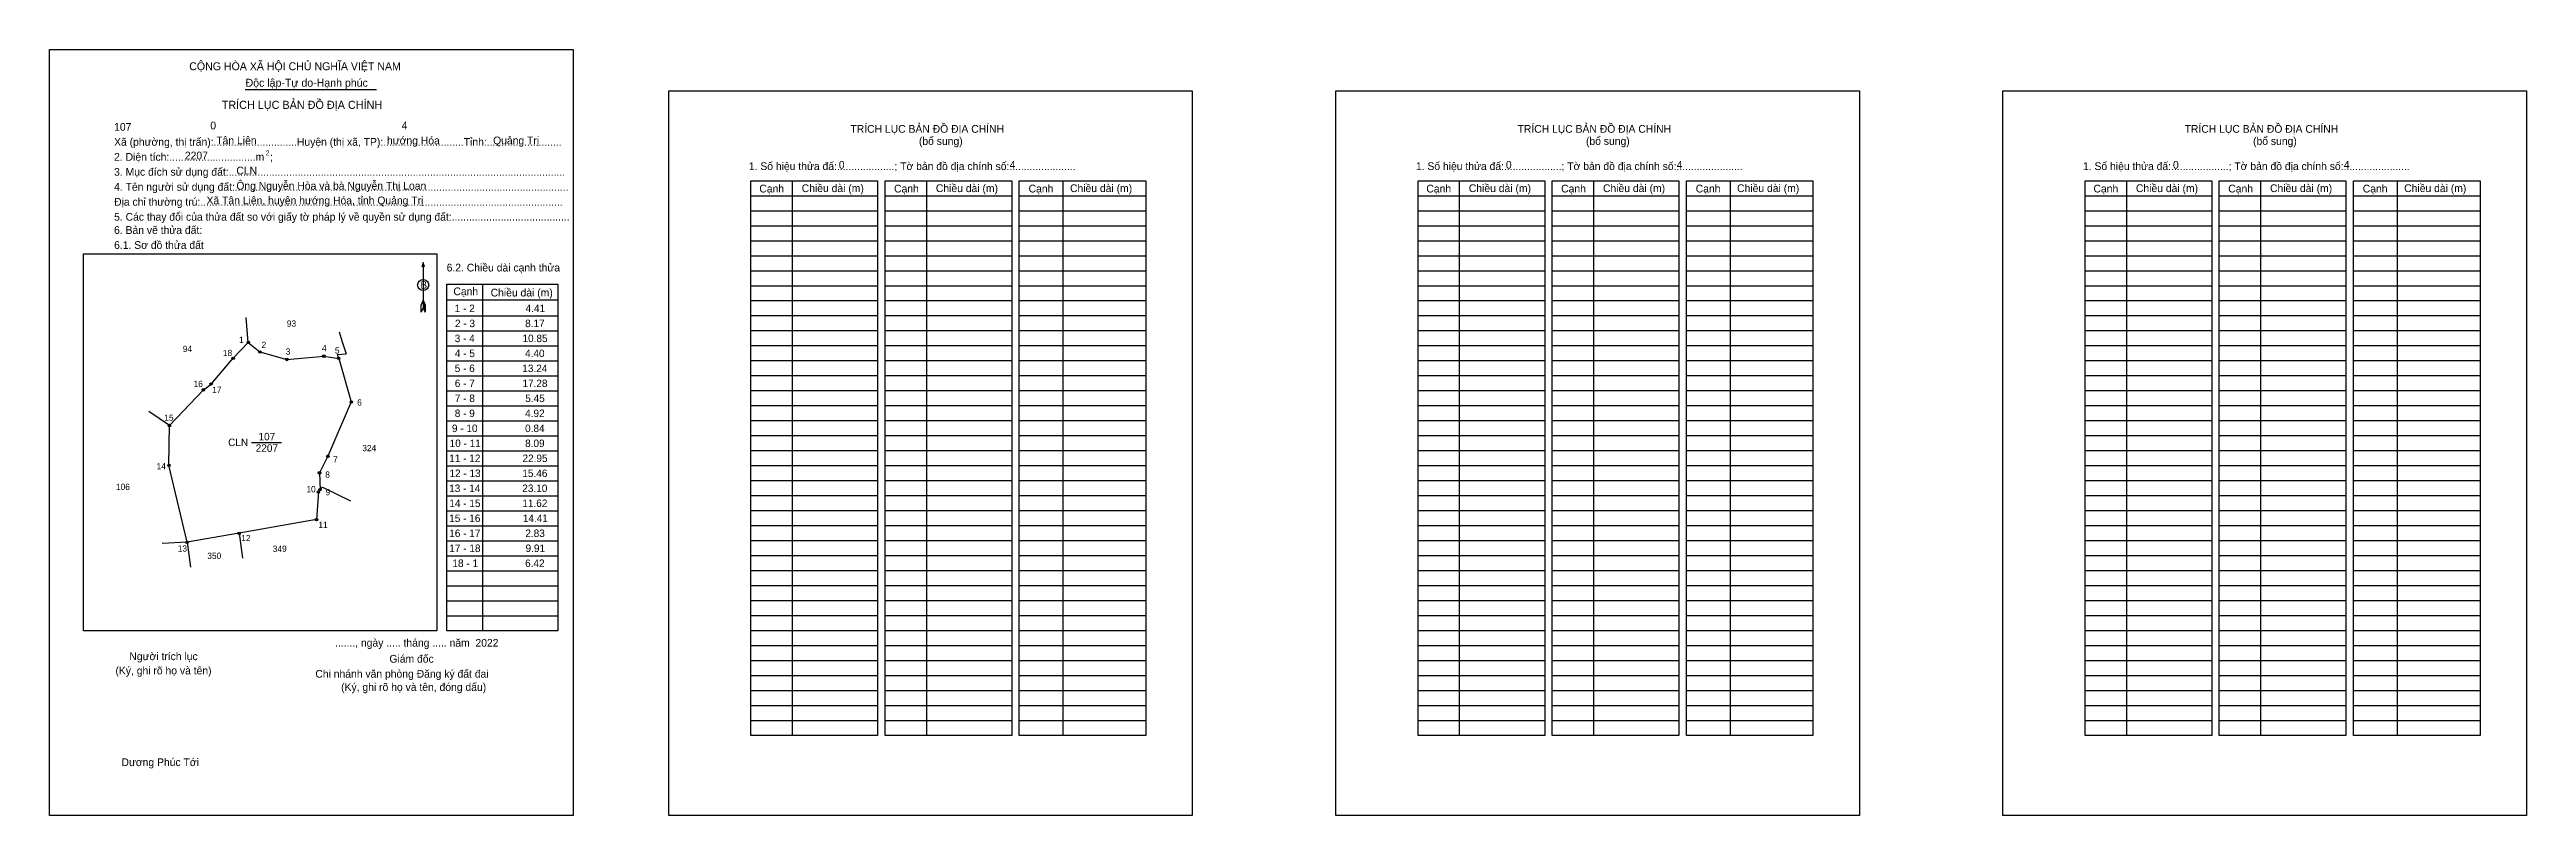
# Model space of a CAD drawing. Extents: x 549061 to 549785, y 1839431 to 1839655.
import ezdxf

# ---------------------------------------------------------------- set-up
doc = ezdxf.new("R2010")
doc.units = 0
for name, color, linetype in [('Level 1', 7, 'Continuous'), ('Level 10', 7, 'Continuous'), ('Level 11', 7, 'Continuous'), ('Level 13', 7, 'Continuous'), ('Level 2', 7, 'Continuous'), ('Level 27', 7, 'Continuous'), ('Level 32', 7, 'Continuous'), ('Level 52', 7, 'Continuous'), ('Level 6', 7, 'Continuous'), ('Level 9', 7, 'Continuous')]:
    doc.layers.add(name, color=color, linetype=linetype)

msp = doc.modelspace()

# ---------------------------------------------------------------- linework, layer by layer
at = {"layer": 'Level 1'}
for p, q in [((549061.08, 1839643.2), (549061.08, 1839643.2)), ((549242.17, 1839643.2), (549242.17, 1839643.2)), ((549278.27, 1839616.93), (549278.27, 1839454.82)), ((549317.5, 1839616.93), (549317.5, 1839454.82)), ((549357.46, 1839616.93), (549357.46, 1839454.82)), ((549473.36, 1839616.93), (549473.36, 1839454.82)), ((549512.59, 1839616.93), (549512.59, 1839454.82)), ((549552.55, 1839616.93), (549552.55, 1839454.82)), ((549668.45, 1839616.93), (549668.45, 1839454.82)), ((549707.68, 1839616.93), (549707.68, 1839454.82)), ((549747.64, 1839616.93), (549747.64, 1839454.82)), ((549266.22, 1839612.55), (549303.25, 1839612.55)), ((549305.45, 1839612.55), (549342.47, 1839612.55)), ((549344.68, 1839612.55), (549381.7, 1839612.55)), ((549461.31, 1839612.55), (549498.34, 1839612.55)), ((549500.54, 1839612.55), (549537.56, 1839612.55)), ((549539.77, 1839612.55), (549576.79, 1839612.55)), ((549656.41, 1839612.55), (549693.43, 1839612.55)), ((549695.63, 1839612.55), (549732.65, 1839612.55)), ((549734.86, 1839612.55), (549771.88, 1839612.55)), ((549266.22, 1839608.17), (549303.25, 1839608.17)), ((549266.22, 1839603.79), (549303.25, 1839603.79)), ((549305.45, 1839608.17), (549342.47, 1839608.17)), ((549305.45, 1839603.79), (549342.47, 1839603.79)), ((549344.68, 1839608.17), (549381.7, 1839608.17)), ((549344.68, 1839603.79), (549381.7, 1839603.79)), ((549461.31, 1839608.17), (549498.34, 1839608.17)), ((549461.31, 1839603.79), (549498.34, 1839603.79)), ((549500.54, 1839608.17), (549537.56, 1839608.17)), ((549500.54, 1839603.79), (549537.56, 1839603.79)), ((549539.77, 1839608.17), (549576.79, 1839608.17)), ((549539.77, 1839603.79), (549576.79, 1839603.79)), ((549656.41, 1839608.17), (549693.43, 1839608.17)), ((549656.41, 1839603.79), (549693.43, 1839603.79)), ((549695.63, 1839608.17), (549732.65, 1839608.17)), ((549695.63, 1839603.79), (549732.65, 1839603.79)), ((549734.86, 1839608.17), (549771.88, 1839608.17)), ((549734.86, 1839603.79), (549771.88, 1839603.79)), ((549071.03, 1839595.52), (549071.03, 1839595.52)), ((549266.22, 1839599.41), (549303.25, 1839599.41)), ((549266.22, 1839595.02), (549303.25, 1839595.02)), ((549305.45, 1839599.41), (549342.47, 1839599.41)), ((549305.45, 1839595.02), (549342.47, 1839595.02)), ((549344.68, 1839599.41), (549381.7, 1839599.41)), ((549344.68, 1839595.02), (549381.7, 1839595.02)), ((549461.31, 1839599.41), (549498.34, 1839599.41)), ((549461.31, 1839595.02), (549498.34, 1839595.02)), ((549500.54, 1839599.41), (549537.56, 1839599.41)), ((549500.54, 1839595.02), (549537.56, 1839595.02)), ((549539.77, 1839599.41), (549576.79, 1839599.41)), ((549539.77, 1839595.02), (549576.79, 1839595.02)), ((549656.41, 1839599.41), (549693.43, 1839599.41)), ((549656.41, 1839595.02), (549693.43, 1839595.02)), ((549695.63, 1839599.41), (549732.65, 1839599.41)), ((549695.63, 1839595.02), (549732.65, 1839595.02)), ((549734.86, 1839599.41), (549771.88, 1839599.41)), ((549734.86, 1839595.02), (549771.88, 1839595.02)), ((549170.35, 1839593.07), (549170.35, 1839579.82)), ((549266.22, 1839590.64), (549303.25, 1839590.64)), ((549305.45, 1839590.64), (549342.47, 1839590.64)), ((549344.68, 1839590.64), (549381.7, 1839590.64)), ((549461.31, 1839590.64), (549498.34, 1839590.64)), ((549500.54, 1839590.64), (549537.56, 1839590.64)), ((549539.77, 1839590.64), (549576.79, 1839590.64)), ((549656.41, 1839590.64), (549693.43, 1839590.64)), ((549695.63, 1839590.64), (549732.65, 1839590.64)), ((549734.86, 1839590.64), (549771.88, 1839590.64)), ((549169.76, 1839578.47), (549169.79, 1839580.66)), ((549170.35, 1839582.01), (549169.79, 1839580.66)), ((549170.35, 1839582.01), (549170.91, 1839580.66)), ((549170.35, 1839581.82), (549170.91, 1839580.46)), ((549170.35, 1839581.63), (549170.91, 1839580.27)), ((549170.35, 1839581.44), (549170.92, 1839580.08)), ((549170.35, 1839581.24), (549170.92, 1839579.88)), ((549170.35, 1839581.05), (549170.92, 1839579.68)), ((549170.35, 1839580.86), (549170.92, 1839579.48)), ((549170.35, 1839580.68), (549170.93, 1839579.29)), ((549170.93, 1839578.47), (549170.91, 1839580.66)), ((549177.22, 1839496.02), (549177.22, 1839586.7)), ((549177.22, 1839582.1), (549209.72, 1839582.1)), ((549187.74, 1839586.7), (549187.74, 1839485.42)), ((549209.72, 1839586.7), (549209.72, 1839496.02)), ((549266.22, 1839586.26), (549303.25, 1839586.26)), ((549266.22, 1839581.88), (549303.25, 1839581.88)), ((549305.45, 1839586.26), (549342.47, 1839586.26)), ((549305.45, 1839581.88), (549342.47, 1839581.88)), ((549344.68, 1839586.26), (549381.7, 1839586.26)), ((549344.68, 1839581.88), (549381.7, 1839581.88)), ((549461.31, 1839586.26), (549498.34, 1839586.26)), ((549461.31, 1839581.88), (549498.34, 1839581.88)), ((549500.54, 1839586.26), (549537.56, 1839586.26)), ((549500.54, 1839581.88), (549537.56, 1839581.88)), ((549539.77, 1839586.26), (549576.79, 1839586.26)), ((549539.77, 1839581.88), (549576.79, 1839581.88)), ((549656.41, 1839586.26), (549693.43, 1839586.26)), ((549656.41, 1839581.88), (549693.43, 1839581.88)), ((549695.63, 1839586.26), (549732.65, 1839586.26)), ((549695.63, 1839581.88), (549732.65, 1839581.88)), ((549734.86, 1839586.26), (549771.88, 1839586.26)), ((549734.86, 1839581.88), (549771.88, 1839581.88)), ((549170.35, 1839579.82), (549169.76, 1839578.47)), ((549170.35, 1839580.49), (549170.93, 1839579.09)), ((549170.35, 1839580.3), (549170.93, 1839578.89)), ((549170.35, 1839580.11), (549170.93, 1839578.7)), ((549170.35, 1839579.82), (549170.93, 1839578.47)), ((549177.22, 1839577.43), (549209.72, 1839577.43)), ((549266.22, 1839577.5), (549303.25, 1839577.5)), ((549305.45, 1839577.5), (549342.47, 1839577.5)), ((549344.68, 1839577.5), (549381.7, 1839577.5)), ((549461.31, 1839577.5), (549498.34, 1839577.5)), ((549500.54, 1839577.5), (549537.56, 1839577.5)), ((549539.77, 1839577.5), (549576.79, 1839577.5)), ((549656.41, 1839577.5), (549693.43, 1839577.5)), ((549695.63, 1839577.5), (549732.65, 1839577.5)), ((549734.86, 1839577.5), (549771.88, 1839577.5)), ((549177.22, 1839573.05), (549209.72, 1839573.05)), ((549177.22, 1839568.67), (549209.72, 1839568.67)), ((549266.22, 1839573.12), (549303.25, 1839573.12)), ((549266.22, 1839568.73), (549303.25, 1839568.73)), ((549305.45, 1839573.12), (549342.47, 1839573.12)), ((549305.45, 1839568.73), (549342.47, 1839568.73)), ((549344.68, 1839573.12), (549381.7, 1839573.12)), ((549344.68, 1839568.73), (549381.7, 1839568.73)), ((549461.31, 1839573.12), (549498.34, 1839573.12)), ((549461.31, 1839568.73), (549498.34, 1839568.73)), ((549500.54, 1839573.12), (549537.56, 1839573.12)), ((549500.54, 1839568.73), (549537.56, 1839568.73)), ((549539.77, 1839573.12), (549576.79, 1839573.12)), ((549539.77, 1839568.73), (549576.79, 1839568.73)), ((549656.41, 1839573.12), (549693.43, 1839573.12)), ((549656.41, 1839568.73), (549693.43, 1839568.73)), ((549695.63, 1839573.12), (549732.65, 1839573.12)), ((549695.63, 1839568.73), (549732.65, 1839568.73)), ((549734.86, 1839573.12), (549771.88, 1839573.12)), ((549734.86, 1839568.73), (549771.88, 1839568.73)), ((549177.22, 1839564.29), (549209.72, 1839564.29)), ((549177.22, 1839559.9), (549209.72, 1839559.9)), ((549266.22, 1839564.35), (549303.25, 1839564.35)), ((549266.22, 1839559.97), (549303.25, 1839559.97)), ((549305.45, 1839564.35), (549342.47, 1839564.35)), ((549305.45, 1839559.97), (549342.47, 1839559.97)), ((549344.68, 1839564.35), (549381.7, 1839564.35)), ((549344.68, 1839559.97), (549381.7, 1839559.97)), ((549461.31, 1839564.35), (549498.34, 1839564.35)), ((549461.31, 1839559.97), (549498.34, 1839559.97)), ((549500.54, 1839564.35), (549537.56, 1839564.35)), ((549500.54, 1839559.97), (549537.56, 1839559.97)), ((549539.77, 1839564.35), (549576.79, 1839564.35)), ((549539.77, 1839559.97), (549576.79, 1839559.97)), ((549656.41, 1839564.35), (549693.43, 1839564.35)), ((549656.41, 1839559.97), (549693.43, 1839559.97)), ((549695.63, 1839564.35), (549732.65, 1839564.35)), ((549695.63, 1839559.97), (549732.65, 1839559.97)), ((549734.86, 1839564.35), (549771.88, 1839564.35)), ((549734.86, 1839559.97), (549771.88, 1839559.97)), ((549177.22, 1839555.52), (549209.72, 1839555.52)), ((549266.22, 1839555.59), (549303.25, 1839555.59)), ((549305.45, 1839555.59), (549342.47, 1839555.59)), ((549344.68, 1839555.59), (549381.7, 1839555.59)), ((549461.31, 1839555.59), (549498.34, 1839555.59)), ((549500.54, 1839555.59), (549537.56, 1839555.59)), ((549539.77, 1839555.59), (549576.79, 1839555.59)), ((549656.41, 1839555.59), (549693.43, 1839555.59)), ((549695.63, 1839555.59), (549732.65, 1839555.59)), ((549734.86, 1839555.59), (549771.88, 1839555.59)), ((549177.22, 1839551.14), (549209.72, 1839551.14)), ((549177.22, 1839546.76), (549209.72, 1839546.76)), ((549266.22, 1839551.21), (549303.25, 1839551.21)), ((549266.22, 1839546.83), (549303.25, 1839546.83)), ((549305.45, 1839551.21), (549342.47, 1839551.21)), ((549305.45, 1839546.83), (549342.47, 1839546.83)), ((549344.68, 1839551.21), (549381.7, 1839551.21)), ((549344.68, 1839546.83), (549381.7, 1839546.83)), ((549461.31, 1839551.21), (549498.34, 1839551.21)), ((549461.31, 1839546.83), (549498.34, 1839546.83)), ((549500.54, 1839551.21), (549537.56, 1839551.21)), ((549500.54, 1839546.83), (549537.56, 1839546.83)), ((549539.77, 1839551.21), (549576.79, 1839551.21)), ((549539.77, 1839546.83), (549576.79, 1839546.83)), ((549656.41, 1839551.21), (549693.43, 1839551.21)), ((549656.41, 1839546.83), (549693.43, 1839546.83)), ((549695.63, 1839551.21), (549732.65, 1839551.21)), ((549695.63, 1839546.83), (549732.65, 1839546.83)), ((549734.86, 1839551.21), (549771.88, 1839551.21)), ((549734.86, 1839546.83), (549771.88, 1839546.83)), ((549177.22, 1839542.38), (549209.72, 1839542.38)), ((549177.22, 1839538), (549209.72, 1839538)), ((549266.22, 1839542.45), (549303.25, 1839542.45)), ((549266.22, 1839538.06), (549303.25, 1839538.06)), ((549305.45, 1839542.45), (549342.47, 1839542.45)), ((549305.45, 1839538.06), (549342.47, 1839538.06)), ((549344.68, 1839542.45), (549381.7, 1839542.45)), ((549344.68, 1839538.06), (549381.7, 1839538.06)), ((549461.31, 1839542.45), (549498.34, 1839542.45)), ((549461.31, 1839538.06), (549498.34, 1839538.06)), ((549500.54, 1839542.45), (549537.56, 1839542.45)), ((549500.54, 1839538.06), (549537.56, 1839538.06)), ((549539.77, 1839542.45), (549576.79, 1839542.45)), ((549539.77, 1839538.06), (549576.79, 1839538.06)), ((549656.41, 1839542.45), (549693.43, 1839542.45)), ((549656.41, 1839538.06), (549693.43, 1839538.06)), ((549695.63, 1839542.45), (549732.65, 1839542.45)), ((549695.63, 1839538.06), (549732.65, 1839538.06)), ((549734.86, 1839542.45), (549771.88, 1839542.45)), ((549734.86, 1839538.06), (549771.88, 1839538.06)), ((549177.22, 1839533.62), (549209.72, 1839533.62)), ((549266.22, 1839533.68), (549303.25, 1839533.68)), ((549305.45, 1839533.68), (549342.47, 1839533.68)), ((549344.68, 1839533.68), (549381.7, 1839533.68)), ((549461.31, 1839533.68), (549498.34, 1839533.68)), ((549500.54, 1839533.68), (549537.56, 1839533.68)), ((549539.77, 1839533.68), (549576.79, 1839533.68)), ((549656.41, 1839533.68), (549693.43, 1839533.68)), ((549695.63, 1839533.68), (549732.65, 1839533.68)), ((549734.86, 1839533.68), (549771.88, 1839533.68)), ((549177.22, 1839529.23), (549209.72, 1839529.23)), ((549177.22, 1839524.85), (549209.72, 1839524.85)), ((549266.22, 1839529.3), (549303.25, 1839529.3)), ((549266.22, 1839524.92), (549303.25, 1839524.92)), ((549305.45, 1839529.3), (549342.47, 1839529.3)), ((549305.45, 1839524.92), (549342.47, 1839524.92)), ((549344.68, 1839529.3), (549381.7, 1839529.3)), ((549344.68, 1839524.92), (549381.7, 1839524.92)), ((549461.31, 1839529.3), (549498.34, 1839529.3)), ((549461.31, 1839524.92), (549498.34, 1839524.92)), ((549500.54, 1839529.3), (549537.56, 1839529.3)), ((549500.54, 1839524.92), (549537.56, 1839524.92)), ((549539.77, 1839529.3), (549576.79, 1839529.3)), ((549539.77, 1839524.92), (549576.79, 1839524.92)), ((549656.41, 1839529.3), (549693.43, 1839529.3)), ((549656.41, 1839524.92), (549693.43, 1839524.92)), ((549695.63, 1839529.3), (549732.65, 1839529.3)), ((549695.63, 1839524.92), (549732.65, 1839524.92)), ((549734.86, 1839529.3), (549771.88, 1839529.3)), ((549734.86, 1839524.92), (549771.88, 1839524.92)), ((549177.22, 1839520.47), (549209.72, 1839520.47)), ((549177.22, 1839516.09), (549209.72, 1839516.09)), ((549266.22, 1839520.54), (549303.25, 1839520.54)), ((549266.22, 1839516.16), (549303.25, 1839516.16)), ((549305.45, 1839520.54), (549342.47, 1839520.54)), ((549305.45, 1839516.16), (549342.47, 1839516.16)), ((549344.68, 1839520.54), (549381.7, 1839520.54)), ((549344.68, 1839516.16), (549381.7, 1839516.16)), ((549461.31, 1839520.54), (549498.34, 1839520.54)), ((549461.31, 1839516.16), (549498.34, 1839516.16)), ((549500.54, 1839520.54), (549537.56, 1839520.54)), ((549500.54, 1839516.16), (549537.56, 1839516.16)), ((549539.77, 1839520.54), (549576.79, 1839520.54)), ((549539.77, 1839516.16), (549576.79, 1839516.16)), ((549656.41, 1839520.54), (549693.43, 1839520.54)), ((549656.41, 1839516.16), (549693.43, 1839516.16)), ((549695.63, 1839520.54), (549732.65, 1839520.54)), ((549695.63, 1839516.16), (549732.65, 1839516.16)), ((549734.86, 1839520.54), (549771.88, 1839520.54)), ((549734.86, 1839516.16), (549771.88, 1839516.16)), ((549177.22, 1839511.71), (549209.72, 1839511.71)), ((549266.22, 1839511.78), (549303.25, 1839511.78)), ((549305.45, 1839511.78), (549342.47, 1839511.78)), ((549344.68, 1839511.78), (549381.7, 1839511.78)), ((549461.31, 1839511.78), (549498.34, 1839511.78)), ((549500.54, 1839511.78), (549537.56, 1839511.78)), ((549539.77, 1839511.78), (549576.79, 1839511.78)), ((549656.41, 1839511.78), (549693.43, 1839511.78)), ((549695.63, 1839511.78), (549732.65, 1839511.78)), ((549734.86, 1839511.78), (549771.88, 1839511.78)), ((549177.22, 1839507.33), (549209.72, 1839507.33)), ((549177.22, 1839502.95), (549209.72, 1839502.95)), ((549266.22, 1839507.39), (549303.25, 1839507.39)), ((549266.22, 1839503.01), (549303.25, 1839503.01)), ((549305.45, 1839507.39), (549342.47, 1839507.39)), ((549305.45, 1839503.01), (549342.47, 1839503.01)), ((549344.68, 1839507.39), (549381.7, 1839507.39)), ((549344.68, 1839503.01), (549381.7, 1839503.01)), ((549461.31, 1839507.39), (549498.34, 1839507.39)), ((549461.31, 1839503.01), (549498.34, 1839503.01)), ((549500.54, 1839507.39), (549537.56, 1839507.39)), ((549500.54, 1839503.01), (549537.56, 1839503.01)), ((549539.77, 1839507.39), (549576.79, 1839507.39)), ((549539.77, 1839503.01), (549576.79, 1839503.01)), ((549656.41, 1839507.39), (549693.43, 1839507.39)), ((549656.41, 1839503.01), (549693.43, 1839503.01)), ((549695.63, 1839507.39), (549732.65, 1839507.39)), ((549695.63, 1839503.01), (549732.65, 1839503.01)), ((549734.86, 1839507.39), (549771.88, 1839507.39)), ((549734.86, 1839503.01), (549771.88, 1839503.01)), ((549177.22, 1839498.56), (549209.72, 1839498.56)), ((549177.22, 1839494.18), (549209.72, 1839494.18)), ((549266.22, 1839498.63), (549303.25, 1839498.63)), ((549266.22, 1839494.25), (549303.25, 1839494.25)), ((549305.45, 1839498.63), (549342.47, 1839498.63)), ((549305.45, 1839494.25), (549342.47, 1839494.25)), ((549344.68, 1839498.63), (549381.7, 1839498.63)), ((549344.68, 1839494.25), (549381.7, 1839494.25)), ((549461.31, 1839498.63), (549498.34, 1839498.63)), ((549461.31, 1839494.25), (549498.34, 1839494.25)), ((549500.54, 1839498.63), (549537.56, 1839498.63)), ((549500.54, 1839494.25), (549537.56, 1839494.25)), ((549539.77, 1839498.63), (549576.79, 1839498.63)), ((549539.77, 1839494.25), (549576.79, 1839494.25)), ((549656.41, 1839498.63), (549693.43, 1839498.63)), ((549656.41, 1839494.25), (549693.43, 1839494.25)), ((549695.63, 1839498.63), (549732.65, 1839498.63)), ((549695.63, 1839494.25), (549732.65, 1839494.25)), ((549734.86, 1839498.63), (549771.88, 1839498.63)), ((549734.86, 1839494.25), (549771.88, 1839494.25)), ((549177.22, 1839489.8), (549209.72, 1839489.8)), ((549266.22, 1839489.87), (549303.25, 1839489.87)), ((549305.45, 1839489.87), (549342.47, 1839489.87)), ((549344.68, 1839489.87), (549381.7, 1839489.87)), ((549461.31, 1839489.87), (549498.34, 1839489.87)), ((549500.54, 1839489.87), (549537.56, 1839489.87)), ((549539.77, 1839489.87), (549576.79, 1839489.87)), ((549656.41, 1839489.87), (549693.43, 1839489.87)), ((549695.63, 1839489.87), (549732.65, 1839489.87)), ((549734.86, 1839489.87), (549771.88, 1839489.87)), ((549174.3, 1839485.42), (549174.3, 1839485.42)), ((549266.22, 1839485.49), (549303.25, 1839485.49)), ((549266.22, 1839481.1), (549303.25, 1839481.1)), ((549305.45, 1839485.49), (549342.47, 1839485.49)), ((549305.45, 1839481.1), (549342.47, 1839481.1)), ((549344.68, 1839485.49), (549381.7, 1839485.49)), ((549344.68, 1839481.1), (549381.7, 1839481.1)), ((549461.31, 1839485.49), (549498.34, 1839485.49)), ((549461.31, 1839481.1), (549498.34, 1839481.1)), ((549500.54, 1839485.49), (549537.56, 1839485.49)), ((549500.54, 1839481.1), (549537.56, 1839481.1)), ((549539.77, 1839485.49), (549576.79, 1839485.49)), ((549539.77, 1839481.1), (549576.79, 1839481.1)), ((549656.41, 1839485.49), (549693.43, 1839485.49)), ((549656.41, 1839481.1), (549693.43, 1839481.1)), ((549695.63, 1839485.49), (549732.65, 1839485.49)), ((549695.63, 1839481.1), (549732.65, 1839481.1)), ((549734.86, 1839485.49), (549771.88, 1839485.49)), ((549734.86, 1839481.1), (549771.88, 1839481.1)), ((549266.22, 1839476.72), (549303.25, 1839476.72)), ((549266.22, 1839472.34), (549303.25, 1839472.34)), ((549305.45, 1839476.72), (549342.47, 1839476.72)), ((549305.45, 1839472.34), (549342.47, 1839472.34)), ((549344.68, 1839476.72), (549381.7, 1839476.72)), ((549344.68, 1839472.34), (549381.7, 1839472.34)), ((549461.31, 1839476.72), (549498.34, 1839476.72)), ((549461.31, 1839472.34), (549498.34, 1839472.34)), ((549500.54, 1839476.72), (549537.56, 1839476.72)), ((549500.54, 1839472.34), (549537.56, 1839472.34)), ((549539.77, 1839476.72), (549576.79, 1839476.72)), ((549539.77, 1839472.34), (549576.79, 1839472.34)), ((549656.41, 1839476.72), (549693.43, 1839476.72)), ((549656.41, 1839472.34), (549693.43, 1839472.34)), ((549695.63, 1839476.72), (549732.65, 1839476.72)), ((549695.63, 1839472.34), (549732.65, 1839472.34)), ((549734.86, 1839476.72), (549771.88, 1839476.72)), ((549734.86, 1839472.34), (549771.88, 1839472.34)), ((549266.22, 1839467.96), (549303.25, 1839467.96)), ((549305.45, 1839467.96), (549342.47, 1839467.96)), ((549344.68, 1839467.96), (549381.7, 1839467.96)), ((549461.31, 1839467.96), (549498.34, 1839467.96)), ((549500.54, 1839467.96), (549537.56, 1839467.96)), ((549539.77, 1839467.96), (549576.79, 1839467.96)), ((549656.41, 1839467.96), (549693.43, 1839467.96)), ((549695.63, 1839467.96), (549732.65, 1839467.96)), ((549734.86, 1839467.96), (549771.88, 1839467.96)), ((549266.22, 1839463.58), (549303.25, 1839463.58)), ((549266.22, 1839459.2), (549303.25, 1839459.2)), ((549305.45, 1839463.58), (549342.47, 1839463.58)), ((549305.45, 1839459.2), (549342.47, 1839459.2)), ((549344.68, 1839463.58), (549381.7, 1839463.58)), ((549344.68, 1839459.2), (549381.7, 1839459.2)), ((549461.31, 1839463.58), (549498.34, 1839463.58)), ((549461.31, 1839459.2), (549498.34, 1839459.2)), ((549500.54, 1839463.58), (549537.56, 1839463.58)), ((549500.54, 1839459.2), (549537.56, 1839459.2)), ((549539.77, 1839463.58), (549576.79, 1839463.58)), ((549539.77, 1839459.2), (549576.79, 1839459.2)), ((549656.41, 1839463.58), (549693.43, 1839463.58)), ((549656.41, 1839459.2), (549693.43, 1839459.2)), ((549695.63, 1839463.58), (549732.65, 1839463.58)), ((549695.63, 1839459.2), (549732.65, 1839459.2)), ((549734.86, 1839463.58), (549771.88, 1839463.58)), ((549734.86, 1839459.2), (549771.88, 1839459.2)), ((549214.19, 1839431.43), (549214.19, 1839431.43)), ((549395.28, 1839431.43), (549395.28, 1839431.43))]:
    msp.add_line(p, q, dxfattribs=at)
for points in [[(549266.22, 1839616.93), (549303.25, 1839616.93), (549303.25, 1839454.82), (549266.22, 1839454.82)], [(549305.45, 1839616.93), (549342.47, 1839616.93), (549342.47, 1839454.82), (549305.45, 1839454.82)], [(549344.68, 1839616.93), (549381.7, 1839616.93), (549381.7, 1839454.82), (549344.68, 1839454.82)], [(549461.31, 1839616.93), (549498.34, 1839616.93), (549498.34, 1839454.82), (549461.31, 1839454.82)], [(549500.54, 1839616.93), (549537.56, 1839616.93), (549537.56, 1839454.82), (549500.54, 1839454.82)], [(549539.77, 1839616.93), (549576.79, 1839616.93), (549576.79, 1839454.82), (549539.77, 1839454.82)], [(549656.41, 1839616.93), (549693.43, 1839616.93), (549693.43, 1839454.82), (549656.41, 1839454.82)], [(549695.63, 1839616.93), (549732.65, 1839616.93), (549732.65, 1839454.82), (549695.63, 1839454.82)], [(549734.86, 1839616.93), (549771.88, 1839616.93), (549771.88, 1839454.82), (549734.86, 1839454.82)], [(549071.03, 1839595.52), (549174.3, 1839595.52), (549174.3, 1839485.42), (549071.03, 1839485.42)], [(549177.22, 1839586.7), (549209.72, 1839586.7), (549209.72, 1839485.42), (549177.22, 1839485.42)]]:
    msp.add_lwpolyline(points, close=True, dxfattribs=at)
msp.add_lwpolyline([(549170.73, 1839591.67), (549170.35, 1839593.07), (549169.97, 1839591.67)], dxfattribs=at)
msp.add_circle((549170.35, 1839586.45), 1.62, dxfattribs=at)
at = {"layer": 'Level 10'}
msp.add_lwpolyline([(549096.14, 1839545.37), (549106.06, 1839555.82), (549108.33, 1839557.51), (549114.79, 1839565.03), (549119.21, 1839569.68), (549122.62, 1839566.88), (549130.49, 1839564.7), (549141.3, 1839565.66), (549145.65, 1839565), (549149.32, 1839552.28), (549142.49, 1839536.41), (549140.03, 1839531.55), (549140.2, 1839526.63), (549139.69, 1839525.96), (549139.14, 1839517.89), (549116.54, 1839513.88), (549101.3, 1839511.26), (549096.01, 1839533.75)], close=True, dxfattribs=at)
at = {"layer": 'Level 11'}
for centre in [(549119.21, 1839569.68), (549122.62, 1839566.88), (549114.79, 1839565.03), (549130.49, 1839564.7), (549141.3, 1839565.66), (549145.65, 1839565), (549106.06, 1839555.82), (549108.33, 1839557.51), (549149.32, 1839552.28), (549096.14, 1839545.37), (549096.14, 1839545.37), (549096.01, 1839533.75), (549140.03, 1839531.55), (549142.49, 1839536.41), (549139.69, 1839525.96), (549140.2, 1839526.63), (549139.14, 1839517.89), (549101.3, 1839511.26), (549116.54, 1839513.88)]:
    msp.add_circle(centre, 0.365, dxfattribs=at)
at = {"layer": 'Level 13'}
msp.add_line((549118.31, 1839643.62), (549156.68, 1839643.62), dxfattribs=at)
for points in [[(549145.65, 1839565), (549145.31, 1839566.17), (549147.82, 1839566.31)], [(549140.2, 1839526.63), (549140.89, 1839527.37), (549149.1, 1839523.37)]]:
    msp.add_lwpolyline(points, dxfattribs=at)
at = {"layer": 'Level 2'}
for points in [[(549061.08, 1839655.26), (549214.19, 1839655.26), (549214.19, 1839431.43), (549061.08, 1839431.43)], [(549242.17, 1839643.2), (549395.28, 1839643.2), (549395.28, 1839431.43), (549242.17, 1839431.43)], [(549437.26, 1839643.2), (549590.37, 1839643.2), (549590.37, 1839431.43), (549437.26, 1839431.43)], [(549632.35, 1839643.2), (549785.46, 1839643.2), (549785.46, 1839431.43), (549632.35, 1839431.43)]]:
    msp.add_lwpolyline(points, close=True, dxfattribs=at)
at = {"layer": 'Level 27'}
for p, q in [((549119.21, 1839569.68), (549118.55, 1839576.95)), ((549096.14, 1839545.37), (549090.14, 1839549.53)), ((549101.3, 1839511.26), (549094, 1839510.95)), ((549101.3, 1839511.26), (549102.3, 1839504.03)), ((549116.54, 1839513.88), (549117.54, 1839506.65))]:
    msp.add_line(p, q, dxfattribs=at)
at = {"layer": 'Level 32'}
msp.add_lwpolyline([(549145.76, 1839572.81), (549146.62, 1839569.81), (549147.82, 1839566.31)], dxfattribs=at)
at = {"layer": 'Level 9'}
msp.add_line((549120.16, 1839540.47), (549128.94, 1839540.47), dxfattribs=at)

# ---------------------------------------------------------------- texts
at = {"layer": 'Level 1'}
for s, height, p in [('TRÍCH LỤC BẢN ĐỒ ĐỊA CHÍNH', 2.3661, (549111.43, 1839637.93)), ('107', 2.264, (549079.96, 1839631.53)), ('TRÍCH LỤC BẢN ĐỒ ĐỊA CHÍNH', 2.2638, (549295.31, 1839630.95)), ('TRÍCH LỤC BẢN ĐỒ ĐỊA CHÍNH', 2.2638, (549490.4, 1839630.95)), ('TRÍCH LỤC BẢN ĐỒ ĐỊA CHÍNH', 2.2638, (549685.49, 1839630.95)), ('Xã (phường, thị trấn):.............................Huyện (thị xã, TP):............................Tỉnh:..........................', 2.26377, (549079.96, 1839627.15)), ('2. Diện tích:..............................m  ;', 2.2638, (549079.96, 1839622.77)), ('2', 1.46, (549124.29, 1839624.31)), ('(bổ sung)', 2.264, (549315.33, 1839627.4)), ('(bổ sung)', 2.264, (549510.42, 1839627.4)), ('(bổ sung)', 2.264, (549705.51, 1839627.4)), ('3. Mục đích sử dụng đất:.....................................................................................................................', 2.26377, (549079.96, 1839618.39)), ('1. Số hiệu thửa đấ:....................; Tờ bản đồ địa chính số:.......................', 2.2638, (549265.59, 1839620.05)), ('1. Số hiệu thửa đấ:....................; Tờ bản đồ địa chính số:.......................', 2.2638, (549460.68, 1839620.05)), ('1. Số hiệu thửa đấ:....................; Tờ bản đồ địa chính số:.......................', 2.2638, (549655.77, 1839620.05)), ('Địa chỉ thường trú:..............................................................................................................................', 2.26377, (549079.96, 1839609.63)), ('4. Tên người sử dụng đất:....................................................................................................................', 2.26377, (549079.96, 1839614.01)), ('Cạnh', 2.264, (549268.66, 1839613.5)), ('Chiều dài (m)', 2.2638, (549281.06, 1839613.61)), ('Cạnh', 2.264, (549308.07, 1839613.5)), ('Chiều dài (m)', 2.2638, (549320.29, 1839613.61)), ('Cạnh', 2.264, (549347.41, 1839613.5)), ('Chiều dài (m)', 2.2638, (549359.52, 1839613.61)), ('Cạnh', 2.264, (549463.74, 1839613.5)), ('Chiều dài (m)', 2.2638, (549476.16, 1839613.61)), ('Cạnh', 2.264, (549503.16, 1839613.5)), ('Chiều dài (m)', 2.2638, (549515.39, 1839613.61)), ('Cạnh', 2.264, (549542.51, 1839613.5)), ('Chiều dài (m)', 2.2638, (549554.61, 1839613.61)), ('Cạnh', 2.264, (549658.84, 1839613.5)), ('Chiều dài (m)', 2.2638, (549671.25, 1839613.61)), ('Cạnh', 2.264, (549698.25, 1839613.5)), ('Chiều dài (m)', 2.2638, (549710.47, 1839613.61)), ('Cạnh', 2.264, (549737.59, 1839613.5)), ('Chiều dài (m)', 2.2638, (549749.7, 1839613.61)), ('5. Các thay đổi của thửa đất so với giấy tờ pháp lý về quyền sử dụng đất:.........................................', 2.26377, (549079.96, 1839605.25)), ('6. Bản vẽ thửa đất:', 2.2638, (549079.96, 1839601.39)), ('6.1. Sơ đồ thửa đất', 2.2638, (549079.96, 1839597)), ('6.2. Chiều dài cạnh thửa', 2.2638, (549177.22, 1839590.41)), ('B', 2.19, (549169.54, 1839585.38)), ('Cạnh', 2.264, (549179.19, 1839583.47)), ('Chiều dài (m)', 2.2638, (549190.08, 1839583.1)), ('Người trích lục', 2.2638, (549084.42, 1839476.81)), ('......., ngày ..... tháng ..... năm  2022', 2.2638, (549144.58, 1839480.75)), ('(Ký, ghi rõ họ và tên)', 2.2638, (549080.36, 1839472.64)), ('Chi nhánh văn phòng Đăng ký đất đai ', 2.2638, (549138.82, 1839471.69)), ('Giám đốc', 2.264, (549160.48, 1839476.08)), ('(Ký, ghi rõ họ và tên, đóng dấu)', 2.2638, (549146.36, 1839467.82)), ('Dương Phúc Tới', 2.2638, (549082.11, 1839445.85))]:
    msp.add_text(s, height=height, dxfattribs=at).set_placement(p)
at = {"layer": 'Level 13'}
for s, height, p in [('CỘNG HÒA XÃ HỘI CHỦ NGHĨA VIỆT NAM', 2.3134, (549101.94, 1839649.23)), ('Độc lập-Tự do-Hạnh phúc', 2.3134, (549118.4, 1839644.41)), ('CLN', 2.191, (549113.3, 1839539.37)), ('2207', 2.191, (549121.38, 1839537.7)), ('107', 2.191, (549122.19, 1839541.05))]:
    msp.add_text(s, height=height, dxfattribs=at).set_placement(p)
at = {"layer": 'Level 52'}
for s, p in [('1 - 2', (549179.58, 1839578.53)), ('4.41', (549200.29, 1839578.53)), ('2 - 3', (549179.65, 1839574.14)), ('8.17', (549200.17, 1839574.14)), ('3 - 4', (549179.57, 1839569.76)), ('4 - 5', (549179.62, 1839565.38)), ('10.85', (549199.39, 1839569.76)), ('4.40', (549200.15, 1839565.38)), ('5 - 6', (549179.58, 1839561)), ('6 - 7', (549179.59, 1839556.62)), ('13.24', (549199.34, 1839561)), ('17.28', (549199.38, 1839556.62)), ('7 - 8', (549179.61, 1839552.24)), ('5.45', (549200.2, 1839552.24)), ('9 - 10', (549178.76, 1839543.47)), ('8 - 9', (549179.58, 1839547.86)), ('4.92', (549200.16, 1839547.86)), ('0.84', (549200.15, 1839543.47)), ('10 - 11', (549178.09, 1839539.09)), ('8.09', (549200.16, 1839539.09)), ('11 - 12', (549177.96, 1839534.71)), ('12 - 13', (549178.03, 1839530.33)), ('22.95', (549199.39, 1839534.71)), ('15.46', (549199.35, 1839530.33)), ('13 - 14', (549177.95, 1839525.95)), ('14 - 15', (549178, 1839521.57)), ('23.10', (549199.34, 1839525.95)), ('11.62', (549199.35, 1839521.57)), ('15 - 16', (549177.96, 1839517.18)), ('14.41', (549199.48, 1839517.18)), ('16 - 17', (549177.97, 1839512.8)), ('17 - 18', (549177.99, 1839508.42)), ('2.83', (549200.23, 1839512.8)), ('9.91', (549200.29, 1839508.42)), ('18 - 1', (549178.9, 1839504.04)), ('6.42', (549200.16, 1839504.04))]:
    msp.add_text(s, height=2.191, dxfattribs=at).set_placement(p)
at = {"layer": 'Level 6'}
for s, height, p in [('0', 2.26, (549108.1, 1839631.94)), ('4', 2.26, (549164.07, 1839631.97)), ('2207', 2.264, (549100.66, 1839623.17)), ('Tân Liên', 2.264, (549109.84, 1839627.58)), ('hướng Hóa', 2.264, (549159.76, 1839627.55)), ('Quảng Trị', 2.264, (549190.8, 1839627.57)), ('Ông Nguyễn Hòa và bà Nguyễn Thị Loan', 2.2638, (549115.71, 1839614.32)), ('CLN', 2.264, (549115.71, 1839618.77)), ('0', 2.26, (549291.91, 1839620.45)), ('4', 2.26, (549341.86, 1839620.46)), ('0', 2.26, (549487, 1839620.45)), ('4', 2.26, (549536.95, 1839620.46)), ('0', 2.26, (549682.09, 1839620.45)), ('4', 2.26, (549732.04, 1839620.46)), ('Xã Tân Liên, huyện hướng Hóa, tỉnh Quảng Trị', 2.2638, (549106.99, 1839610.04))]:
    msp.add_text(s, height=height, dxfattribs=at).set_placement(p)
at = {"layer": 'Level 9'}
for s, height, p in [('93', 1.826, (549130.47, 1839574.27)), ('94', 1.826, (549100.05, 1839566.87)), ('18', 1.826, (549111.78, 1839565.68)), ('1', 1.83, (549116.49, 1839569.53)), ('2', 1.83, (549123.08, 1839568.04)), ('3', 1.83, (549130.14, 1839566.11)), ('4', 1.83, (549140.74, 1839567.08)), ('5', 1.83, (549144.53, 1839566.43)), ('16', 1.826, (549103.21, 1839556.66)), ('17', 1.826, (549108.64, 1839554.89)), ('6', 1.83, (549151.03, 1839551.22)), ('15', 1.826, (549094.64, 1839546.78)), ('324', 1.826, (549152.55, 1839537.89)), ('14', 1.826, (549092.39, 1839532.58)), ('8', 1.83, (549141.71, 1839530.13)), ('7', 1.83, (549143.99, 1839534.51)), ('106', 1.826, (549080.51, 1839526.55)), ('10', 1.826, (549136.2, 1839525.87)), ('9', 1.83, (549141.81, 1839525.01)), ('11', 1.826, (549139.7, 1839515.42)), ('13', 1.826, (549098.57, 1839508.55)), ('350', 1.826, (549107.22, 1839506.39)), ('12', 1.826, (549117.14, 1839511.59)), ('349', 1.826, (549126.36, 1839508.43))]:
    msp.add_text(s, height=height, dxfattribs=at).set_placement(p)

doc.saveas('drawing.dxf')
